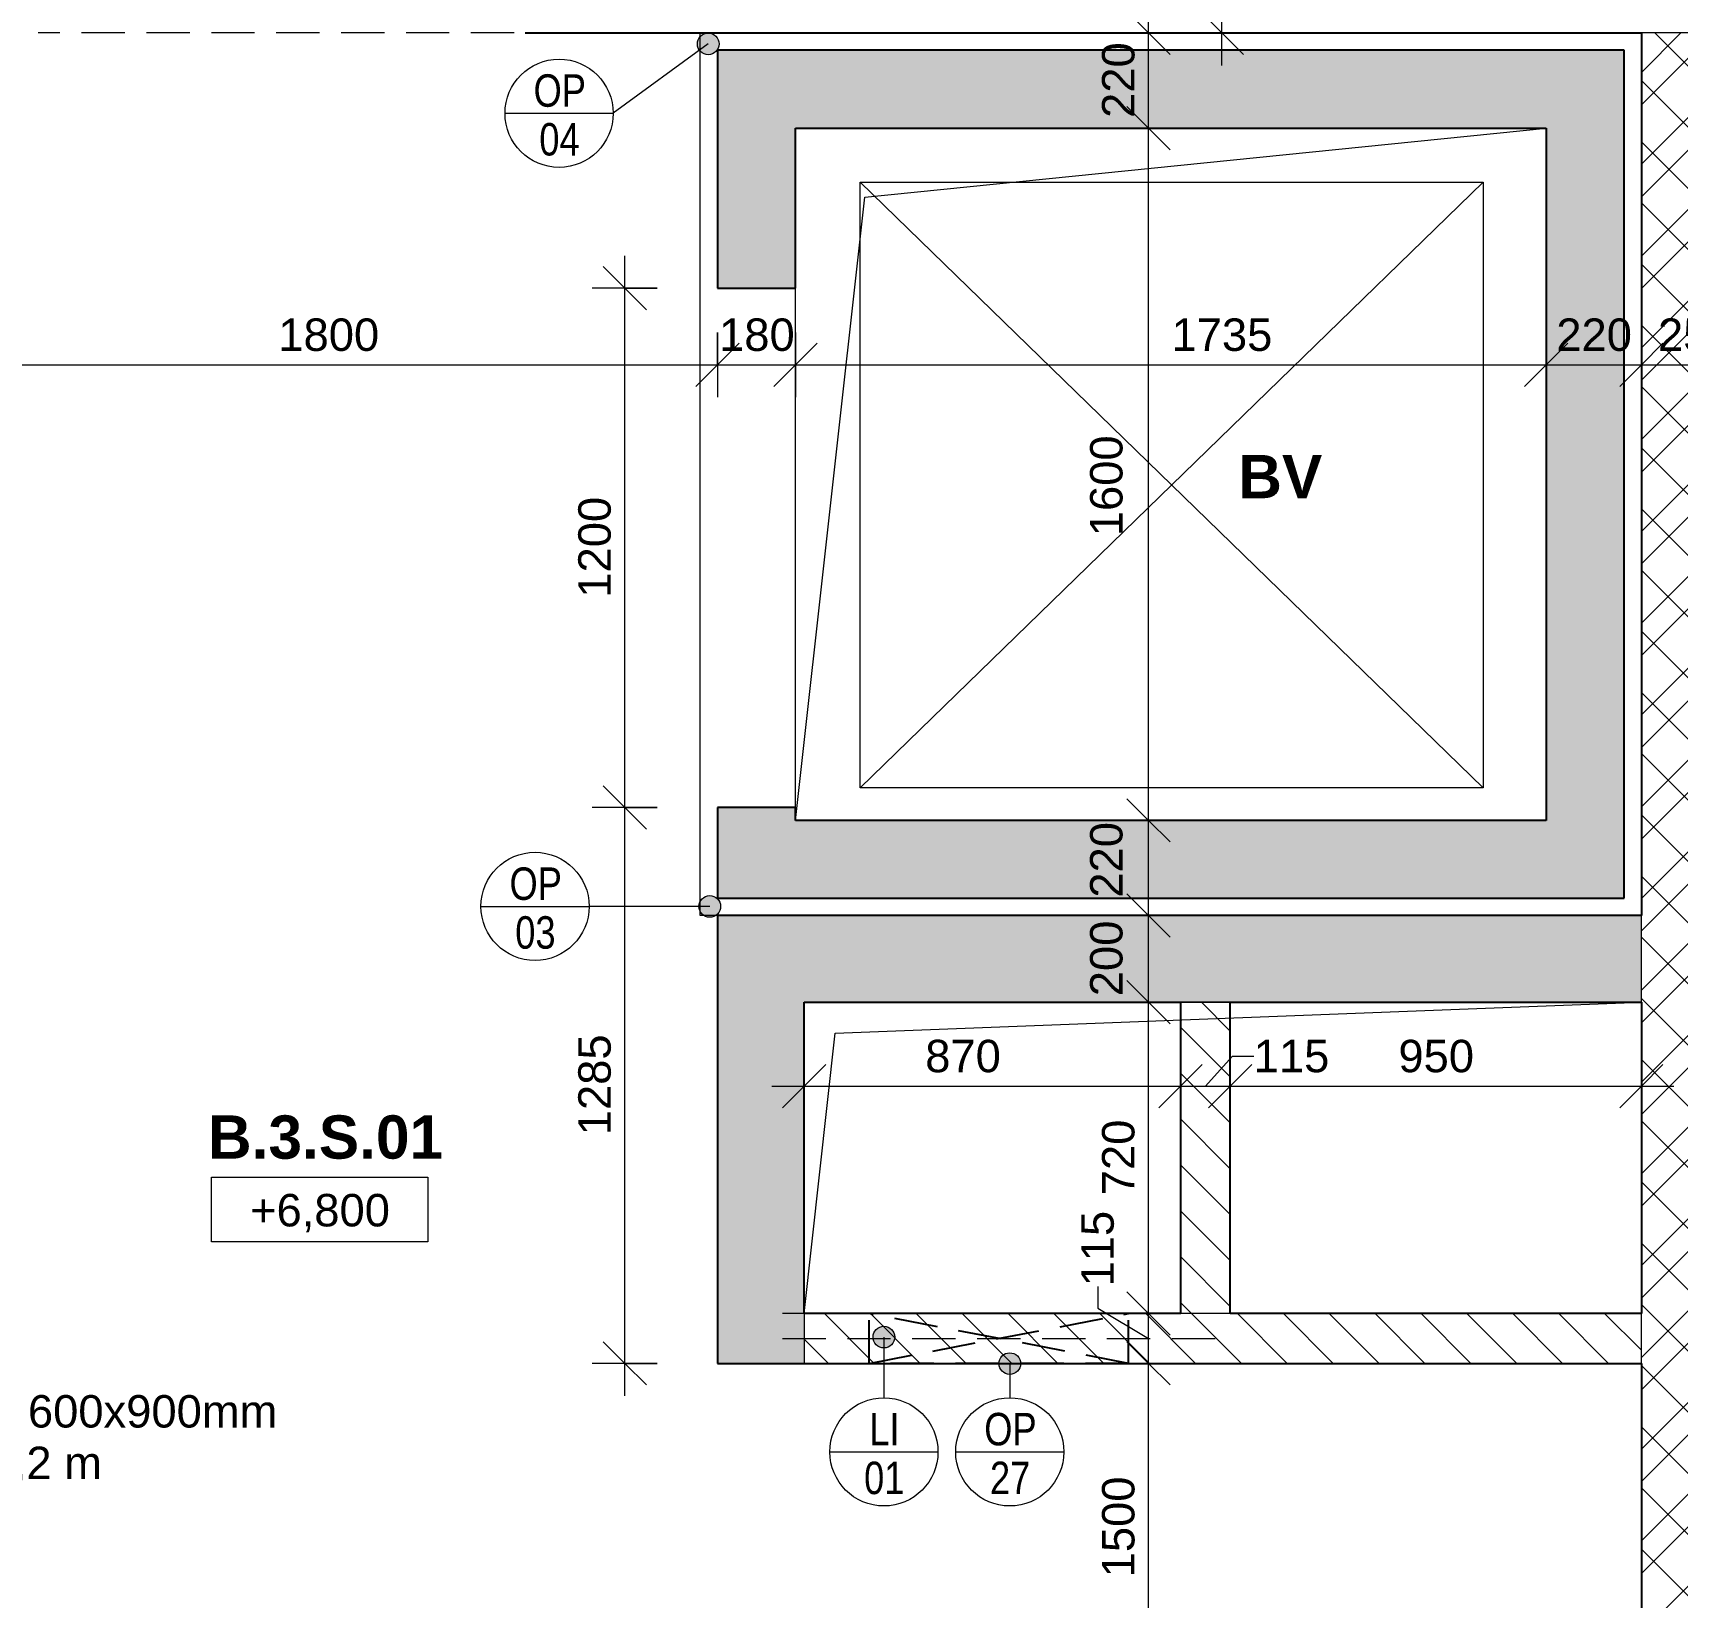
# Model space of a CAD drawing. Header units: millimetres. Extents: x -8380 to 43341, y -2985 to 58543.
# Drawn here: x 7358 to 11158, y 51887 to 55503 of the extents above; entities that cross this region are included whole.
import ezdxf

# ---------------------------------------------------------------- set-up
doc = ezdxf.new("R2010")
doc.units = ezdxf.units.MM
doc.linetypes.add('HA_Dash_3mm-S1mm', pattern=[150, 100, -50])
for name, color, linetype, lineweight in [('A-____-____-DIMS', 9, 'Continuous', 5), ('A-____-____-DIMS-50', 9, 'Continuous', 5), ('A-AREA-____-IDEN', 9, 'Continuous', 9), ('A-DETL-____-THIN', 9, 'Continuous', 9), ('A-DETL-GENF-OTLN', 9, 'Continuous', 9), ('A-FLOR-____-OTLN', 9, 'Continuous', 9), ('A-GENM-____-HDLN', 9, 'HA_Dash_3mm-S1mm', 9), ('A-GENM-____-IDEN', 9, 'Continuous', 9), ('A-GENM-____-MCUT', 9, 'HA_Dash_3mm-S1mm', 25), ('A-GENM-____-OTLN', 9, 'Continuous', 9), ('A-WALL-____-MCUT', 9, 'Continuous', 25), ('A-WALL-____-PATT', 9, 'Continuous', 25), ('G-____-____-DIMS', 9, 'Continuous', 5), ('G-____-____-TEXT', 9, 'Continuous', 5), ('I-WALL-____-MCUT', 9, 'Continuous', 25)]:
    doc.layers.add(name, color=color, linetype=linetype, lineweight=lineweight)
doc.styles.add('Arial_1', font='arial.ttf', dxfattribs={"height": 75})
doc.styles.add('Arial_2', font='arial.ttf', dxfattribs={"width": 0.8, "height": 75})
doc.styles.add('Arial_B', font='arialbd.ttf', dxfattribs={"height": 100})
doc.dimstyles.new('Inner_Dimensions', dxfattribs={"dimscale": 304.8, "dimtxt": 76.519455, "dimasz": 0.328084, "dimexe": 0.246063, "dimexo": 0.0625, "dimgap": 0.032808, "dimtad": 1, "dimdec": 0, "dimzin": 0, "dimdsep": 46, "dimtxsty": 'Arial_1', "dimblk1": 'OBLIQUE', "dimblk2": 'OBLIQUE', "dimsah": 1, "dimcen": 0.09, "dimdle": 0.246063, "dimazin": 0, "dimtfac": 1, "dimtdec": 4, "dimtix": 1, "dimtmove": 2, "dimatfit": 3, "dimfxl": 0.246063, "dimfxlon": 1, "dimtvp": 1, "dimtolj": 1, "dimtzin": 0, "dimlwd": 9, "dimlwe": 9, "dimarcsym": 2})
doc.dimstyles.new('Inner_Dimensions_1', dxfattribs={"dimscale": 304.8, "dimtxt": 76.519455, "dimasz": 0.328084, "dimexe": 0.246063, "dimexo": 0.0625, "dimgap": 0.032808, "dimtad": 1, "dimdec": 0, "dimzin": 0, "dimdsep": 46, "dimtxsty": 'Arial_1', "dimblk1": 'OBLIQUE', "dimblk2": 'OBLIQUE', "dimsah": 1, "dimcen": 0.09, "dimdle": 0.246063, "dimazin": 0, "dimtfac": 1, "dimtdec": 4, "dimtix": 1, "dimtmove": 0, "dimatfit": 3, "dimfxl": 0.246063, "dimfxlon": 1, "dimtvp": 1, "dimtolj": 1, "dimtzin": 0, "dimlwd": 9, "dimlwe": 9, "dimarcsym": 2})
doc.dimstyles.new('Inner_Dimensions_2', dxfattribs={"dimscale": 304.8, "dimtxt": 76.519455, "dimasz": 0.328084, "dimexe": 0.246063, "dimexo": 0.0625, "dimgap": 0.032808, "dimtad": 1, "dimdec": 0, "dimzin": 0, "dimdsep": 46, "dimtxsty": 'Arial_1', "dimblk1": 'OBLIQUE', "dimblk2": 'OBLIQUE', "dimsah": 1, "dimcen": 0.09, "dimdle": 0.246063, "dimazin": 0, "dimtfac": 1, "dimtdec": 4, "dimtix": 1, "dimtmove": 1, "dimatfit": 3, "dimfxl": 0.246063, "dimfxlon": 1, "dimtvp": 1, "dimtolj": 1, "dimtzin": 0, "dimlwd": 9, "dimlwe": 9, "dimarcsym": 2})
pattern_1 = [(135, (0, 0), (-53.03301, -53.03301), [])]

# ---------------------------------------------------------------- blocks, each defined once
blk = doc.blocks.new('HA_GM_Shaft_Rectangle - Default-2031559-DPS_3NP - B')
at = {"layer": 'A-DETL-GENF-OTLN'}
for p, q in [((160, -160), (1735, 0)), ((0, -1600), (160, -160))]:
    blk.add_line(p, q, dxfattribs=at)
at = {"layer": 'A-GENM-____-OTLN'}
blk.add_line((0, -1570), (0, -370), dxfattribs=at)
blk = doc.blocks.new('HA_GM_Shaft_Rectangle - Default-2031601-DPS_3NP - B')
at = {"layer": 'A-DETL-GENF-OTLN'}
for p, q in [((72, -72), (1935, 0)), ((0, -720), (72, -72))]:
    blk.add_line(p, q, dxfattribs=at)
at = {"layer": 'A-GENM-____-OTLN'}
for p, q in [((0, -720), (0, 0)), ((0, 0), (1935, 0)), ((1935, 0), (1935, -720)), ((1935, -720), (0, -720))]:
    blk.add_line(p, q, dxfattribs=at)
blk = doc.blocks.new('TB_Porotherm KP7_1250mm - TB_Porotherm KP7_1250mm-1913705-DPS_3NP - B')
at = {"layer": 'A-GENM-____-HDLN'}
for p, q in [((-625, 35), (625, 35)), ((-625, 0), (625, 0)), ((625, -35), (-625, -35))]:
    blk.add_line(p, q, dxfattribs=at)
blk = doc.blocks.new('TB_Porotherm KP11_5_1000mm - TB_Porotherm KP11_5_1000mm-1925202-DPS_3NP - B')
at = {"layer": 'A-GENM-____-HDLN'}
for p, q in [((500, 57.5), (-500, 57.5)), ((-500, 0), (500, 0)), ((-500, -57.5), (500, -57.5))]:
    blk.add_line(p, q, dxfattribs=at)
blk = doc.blocks.new('HA_GM_Opening_Rectangle_WallBased - Default-2071967-DPS_3NP - B')
at = {"layer": 'A-GENM-____-MCUT'}
for p, q in [((425, 57.5), (-175, -57.5)), ((-175, 57.5), (425, -57.5)), ((-175, 57.5), (-175, -57.5)), ((-175, 57.5), (425, 57.5)), ((425, 57.5), (425, -57.5)), ((-175, -57.5), (425, -57.5))]:
    blk.add_line(p, q, dxfattribs=at)
blk = doc.blocks.new('DIMBLOCK9-DPS_3NP - B')
at = {"layer": 'A-____-____-DIMS-50', "lineweight": 9}
for p, q in [((7141.1, 54810.4), (7141.1, 54660.4)), ((7141.1, 54735.4), (7141.1, 54810.4)), ((8940.7, 54810.4), (8940.7, 54660.4)), ((8940.7, 54735.4), (8940.7, 54810.4)), ((7141.1, 54735.4), (7191.1, 54785.4)), ((8940.7, 54735.4), (8990.7, 54785.4)), ((7141.1, 54735.4), (7091.1, 54685.4)), ((7141.1, 54735.4), (8940.7, 54735.4)), ((8940.7, 54735.4), (8890.7, 54685.4))]:
    blk.add_line(p, q, dxfattribs=at)
at = {"layer": 'A-____-____-DIMS-50', "color": 0, "lineweight": 9, "insert": (7925.5, 54842.7), "char_height": 75, "width": 276.883, "attachment_point": 1, "line_spacing_factor": 0.941778, "style": 'Arial_1'}
blk.add_mtext('1800', dxfattribs=at)
blk = doc.blocks.new('_Oblique')
at = {"color": 0, "linetype": 'ByBlock', "lineweight": -2}
blk.add_line((-0.5, -0.5), (0.5, 0.5), dxfattribs=at)
blk = doc.blocks.new('DIMBLOCK10-DPS_3NP - B')
at = {"layer": 'A-____-____-DIMS-50', "lineweight": 9}
for p, q in [((8940.7, 54810.4), (8940.7, 54660.4)), ((8940.7, 54735.4), (8940.7, 54810.4)), ((9120.7, 54810.4), (9120.7, 54660.4)), ((9120.7, 54735.4), (9120.7, 54810.4)), ((8940.7, 54735.4), (8990.7, 54785.4)), ((9120.7, 54735.4), (9170.7, 54785.4)), ((8940.7, 54735.4), (8890.7, 54685.4)), ((8940.7, 54735.4), (9120.7, 54735.4)), ((9120.7, 54735.4), (9070.7, 54685.4))]:
    blk.add_line(p, q, dxfattribs=at)
at = {"layer": 'A-____-____-DIMS-50', "color": 0, "lineweight": 9, "insert": (8944.2, 54842.7), "char_height": 75, "width": 207.662, "attachment_point": 1, "line_spacing_factor": 0.941778, "style": 'Arial_1'}
blk.add_mtext('180', dxfattribs=at)
blk = doc.blocks.new('DIMBLOCK11-DPS_3NP - B')
at = {"layer": 'A-____-____-DIMS-50', "lineweight": 9}
for p, q in [((9120.7, 54810.4), (9120.7, 54660.4)), ((9120.7, 54735.4), (9120.7, 54810.4)), ((10855.7, 54810.4), (10855.7, 54660.4)), ((10855.7, 54735.4), (10855.7, 54810.4)), ((9120.7, 54735.4), (9170.7, 54785.4)), ((10855.7, 54735.4), (10905.7, 54785.4)), ((9120.7, 54735.4), (9070.7, 54685.4)), ((9120.7, 54735.4), (10855.7, 54735.4)), ((10855.7, 54735.4), (10805.7, 54685.4))]:
    blk.add_line(p, q, dxfattribs=at)
at = {"layer": 'A-____-____-DIMS-50', "color": 0, "lineweight": 9, "insert": (9989.8, 54842.7), "char_height": 75, "width": 276.883, "attachment_point": 1, "line_spacing_factor": 0.941778, "style": 'Arial_1'}
blk.add_mtext('1735', dxfattribs=at)
blk = doc.blocks.new('DIMBLOCK12-DPS_3NP - B')
at = {"layer": 'A-____-____-DIMS-50', "lineweight": 9}
for p, q in [((10855.7, 54810.4), (10855.7, 54660.4)), ((10855.7, 54735.4), (10855.7, 54810.4)), ((11075.7, 54810.4), (11075.7, 54660.4)), ((11075.7, 54735.4), (11075.7, 54810.4)), ((10855.7, 54735.4), (10905.7, 54785.4)), ((11075.7, 54735.4), (11125.7, 54785.4)), ((10855.7, 54735.4), (10805.7, 54685.4)), ((10855.7, 54735.4), (11075.7, 54735.4)), ((11075.7, 54735.4), (11025.7, 54685.4))]:
    blk.add_line(p, q, dxfattribs=at)
at = {"layer": 'A-____-____-DIMS-50', "color": 0, "lineweight": 9, "insert": (10879.2, 54842.7), "char_height": 75, "width": 207.662, "attachment_point": 1, "line_spacing_factor": 0.941778, "style": 'Arial_1'}
blk.add_mtext('220', dxfattribs=at)
blk = doc.blocks.new('DIMBLOCK13-DPS_3NP - B')
at = {"layer": 'A-____-____-DIMS-50', "lineweight": 9}
for p, q in [((11075.7, 54810.4), (11075.7, 54660.4)), ((11075.7, 54735.4), (11075.7, 54810.4)), ((11325.7, 54810.4), (11325.7, 54660.4)), ((11325.7, 54735.4), (11325.7, 54810.4)), ((11075.7, 54735.4), (11125.7, 54785.4)), ((11325.7, 54735.4), (11375.7, 54785.4)), ((11075.7, 54735.4), (11025.7, 54685.4)), ((11075.7, 54735.4), (11325.7, 54735.4)), ((11325.7, 54735.4), (11275.7, 54685.4))]:
    blk.add_line(p, q, dxfattribs=at)
at = {"layer": 'A-____-____-DIMS-50', "color": 0, "lineweight": 9, "insert": (11114.2, 54842.7), "char_height": 75, "width": 207.662, "attachment_point": 1, "line_spacing_factor": 0.941778, "style": 'Arial_1'}
blk.add_mtext('250', dxfattribs=at)
blk = doc.blocks.new('DIMBLOCK103-DPS_3NP - B')
at = {"layer": 'A-____-____-DIMS-50', "lineweight": 9}
for p, q in [((9936.6, 52427.7), (9886.6, 52477.7)), ((9861.6, 52427.7), (10011.6, 52427.7)), ((9936.6, 52427.7), (9861.6, 52427.7)), ((9936.6, 50927.7), (9936.6, 52427.7)), ((9936.6, 52427.7), (9986.6, 52377.7)), ((9936.6, 50927.7), (9886.6, 50977.7)), ((9861.6, 50927.7), (10011.6, 50927.7)), ((9936.6, 50927.7), (9861.6, 50927.7)), ((9936.6, 50927.7), (9986.6, 50877.7))]:
    blk.add_line(p, q, dxfattribs=at)
at = {"layer": 'A-____-____-DIMS-50', "color": 0, "lineweight": 9, "insert": (9829.2, 51933.1), "char_height": 75, "width": 276.883, "attachment_point": 1, "rotation": 90, "line_spacing_factor": 0.941778, "style": 'Arial_1'}
blk.add_mtext('1500', dxfattribs=at)
blk = doc.blocks.new('DIMBLOCK104-DPS_3NP - B')
at = {"layer": 'A-____-____-DIMS-50', "lineweight": 9}
for p, q in [((9819.8, 52605.4), (9819.8, 52555.4)), ((9936.6, 52542.7), (9886.6, 52592.7)), ((9819.8, 52555.4), (9936.6, 52485.2)), ((9861.6, 52542.7), (10011.6, 52542.7)), ((9936.6, 52542.7), (9861.6, 52542.7)), ((9936.6, 52427.7), (9936.6, 52542.7)), ((9936.6, 52542.7), (9986.6, 52492.7)), ((9936.6, 52427.7), (9886.6, 52477.7)), ((9861.6, 52427.7), (10011.6, 52427.7)), ((9936.6, 52427.7), (9861.6, 52427.7)), ((9936.6, 52427.7), (9986.6, 52377.7))]:
    blk.add_line(p, q, dxfattribs=at)
at = {"layer": 'A-____-____-DIMS-50', "color": 0, "lineweight": 9, "insert": (9781.3, 52605.4), "char_height": 75, "width": 207.662, "attachment_point": 1, "rotation": 90, "line_spacing_factor": 0.941778, "style": 'Arial_1'}
blk.add_mtext('115', dxfattribs=at)
blk = doc.blocks.new('DIMBLOCK105-DPS_3NP - B')
at = {"layer": 'A-____-____-DIMS-50', "lineweight": 9}
for p, q in [((9936.6, 53262.7), (9886.6, 53312.7)), ((9861.6, 53262.7), (10011.6, 53262.7)), ((9936.6, 53262.7), (9861.6, 53262.7)), ((9936.6, 52542.7), (9936.6, 53262.7)), ((9936.6, 53262.7), (9986.6, 53212.7)), ((9936.6, 52542.7), (9886.6, 52592.7)), ((9861.6, 52542.7), (10011.6, 52542.7)), ((9936.6, 52542.7), (9861.6, 52542.7)), ((9936.6, 52542.7), (9986.6, 52492.7))]:
    blk.add_line(p, q, dxfattribs=at)
at = {"layer": 'A-____-____-DIMS-50', "color": 0, "lineweight": 9, "insert": (9829.2, 52816.2), "char_height": 75, "width": 207.662, "attachment_point": 1, "rotation": 90, "line_spacing_factor": 0.941778, "style": 'Arial_1'}
blk.add_mtext('720', dxfattribs=at)
blk = doc.blocks.new('DIMBLOCK106-DPS_3NP - B')
at = {"layer": 'A-____-____-DIMS-50', "lineweight": 9}
for p, q in [((9936.6, 53462.7), (9886.6, 53512.7)), ((9861.6, 53462.7), (10011.6, 53462.7)), ((9936.6, 53462.7), (9861.6, 53462.7)), ((9936.6, 53262.7), (9936.6, 53462.7)), ((9936.6, 53462.7), (9986.6, 53412.7)), ((9936.6, 53262.7), (9886.6, 53312.7)), ((9861.6, 53262.7), (10011.6, 53262.7)), ((9936.6, 53262.7), (9861.6, 53262.7)), ((9936.6, 53262.7), (9986.6, 53212.7))]:
    blk.add_line(p, q, dxfattribs=at)
at = {"layer": 'A-____-____-DIMS-50', "color": 0, "lineweight": 9, "insert": (9801.6, 53276.2), "char_height": 75, "width": 207.662, "attachment_point": 1, "rotation": 90, "line_spacing_factor": 0.941778, "style": 'Arial_1'}
blk.add_mtext('200', dxfattribs=at)
blk = doc.blocks.new('DIMBLOCK107-DPS_3NP - B')
at = {"layer": 'A-____-____-DIMS-50', "lineweight": 9}
for p, q in [((9936.6, 53682.7), (9886.6, 53732.7)), ((9861.6, 53682.7), (10011.6, 53682.7)), ((9936.6, 53682.7), (9861.6, 53682.7)), ((9936.6, 53462.7), (9936.6, 53682.7)), ((9936.6, 53682.7), (9986.6, 53632.7)), ((9936.6, 53462.7), (9886.6, 53512.7)), ((9861.6, 53462.7), (10011.6, 53462.7)), ((9936.6, 53462.7), (9861.6, 53462.7)), ((9936.6, 53462.7), (9986.6, 53412.7))]:
    blk.add_line(p, q, dxfattribs=at)
at = {"layer": 'A-____-____-DIMS-50', "color": 0, "lineweight": 9, "insert": (9801.6, 53504), "char_height": 75, "width": 207.662, "attachment_point": 1, "rotation": 90, "line_spacing_factor": 0.941778, "style": 'Arial_1'}
blk.add_mtext('220', dxfattribs=at)
blk = doc.blocks.new('DIMBLOCK108-DPS_3NP - B')
at = {"layer": 'A-____-____-DIMS-50', "lineweight": 9}
for p, q in [((9936.6, 55282.7), (9886.6, 55332.7)), ((9861.6, 55282.7), (10011.6, 55282.7)), ((9936.6, 55282.7), (9861.6, 55282.7)), ((9936.6, 53682.7), (9936.6, 55282.7)), ((9936.6, 55282.7), (9986.6, 55232.7)), ((9936.6, 53682.7), (9886.6, 53732.7)), ((9861.6, 53682.7), (10011.6, 53682.7)), ((9936.6, 53682.7), (9861.6, 53682.7)), ((9936.6, 53682.7), (9986.6, 53632.7))]:
    blk.add_line(p, q, dxfattribs=at)
at = {"layer": 'A-____-____-DIMS-50', "color": 0, "lineweight": 9, "insert": (9801.6, 54339.4), "char_height": 75, "width": 276.883, "attachment_point": 1, "rotation": 90, "line_spacing_factor": 0.941778, "style": 'Arial_1'}
blk.add_mtext('1600', dxfattribs=at)
blk = doc.blocks.new('DIMBLOCK109-DPS_3NP - B')
at = {"layer": 'A-____-____-DIMS-50', "lineweight": 9}
for p, q in [((9936.6, 55502.7), (9886.6, 55552.7)), ((9861.6, 55502.7), (10011.6, 55502.7)), ((9936.6, 55502.7), (9861.6, 55502.7)), ((9936.6, 55282.7), (9936.6, 55502.7)), ((9936.6, 55502.7), (9986.6, 55452.7)), ((9936.6, 55282.7), (9886.6, 55332.7)), ((9861.6, 55282.7), (10011.6, 55282.7)), ((9936.6, 55282.7), (9861.6, 55282.7)), ((9936.6, 55282.7), (9986.6, 55232.7))]:
    blk.add_line(p, q, dxfattribs=at)
at = {"layer": 'A-____-____-DIMS-50', "color": 0, "lineweight": 9, "insert": (9829.2, 55306.2), "char_height": 75, "width": 207.662, "attachment_point": 1, "rotation": 90, "line_spacing_factor": 0.941778, "style": 'Arial_1'}
blk.add_mtext('220', dxfattribs=at)
blk = doc.blocks.new('Spot Elevations - Generic-448778-DPS_3NP - B')
at = {"layer": 'G-____-____-DIMS', "lineweight": 9}
for p, q in [((-5, 0), (-5, 3)), ((-5, 3), (5, 3)), ((5, 3), (5, 0)), ((5, 0), (-5, 0))]:
    blk.add_line(p, q, dxfattribs=at)
blk = doc.blocks.new('DIMBLOCK177-DPS_3NP - B')
at = {"layer": 'A-____-____-DIMS-50', "lineweight": 9}
for p, q in [((8726.1, 53712.7), (8676.1, 53762.7)), ((8801.1, 53712.7), (8651.1, 53712.7)), ((8726.1, 52352.7), (8726.1, 53712.7)), ((8726.1, 53712.7), (8776.1, 53662.7)), ((8726.1, 53712.7), (8801.1, 53712.7)), ((8726.1, 52427.7), (8676.1, 52477.7)), ((8801.1, 52427.7), (8651.1, 52427.7)), ((8726.1, 52427.7), (8776.1, 52377.7)), ((8726.1, 52427.7), (8801.1, 52427.7))]:
    blk.add_line(p, q, dxfattribs=at)
at = {"layer": 'A-____-____-DIMS-50', "color": 0, "lineweight": 9, "insert": (8618.7, 52954.9), "char_height": 75, "width": 276.883, "attachment_point": 1, "rotation": 90, "line_spacing_factor": 0.941778, "style": 'Arial_1'}
blk.add_mtext('1285', dxfattribs=at)
blk = doc.blocks.new('DIMBLOCK178-DPS_3NP - B')
at = {"layer": 'A-____-____-DIMS-50', "lineweight": 9}
for p, q in [((8726.1, 54912.7), (8676.1, 54962.7)), ((8726.1, 53712.7), (8726.1, 54987.7)), ((8801.1, 54912.7), (8651.1, 54912.7)), ((8726.1, 54912.7), (8776.1, 54862.7)), ((8726.1, 54912.7), (8801.1, 54912.7)), ((8726.1, 53712.7), (8676.1, 53762.7)), ((8801.1, 53712.7), (8651.1, 53712.7)), ((8726.1, 53712.7), (8776.1, 53662.7)), ((8726.1, 53712.7), (8801.1, 53712.7))]:
    blk.add_line(p, q, dxfattribs=at)
at = {"layer": 'A-____-____-DIMS-50', "color": 0, "lineweight": 9, "insert": (8618.7, 54197.4), "char_height": 75, "width": 276.883, "attachment_point": 1, "rotation": 90, "line_spacing_factor": 0.941778, "style": 'Arial_1'}
blk.add_mtext('1200', dxfattribs=at)
blk = doc.blocks.new('DIMBLOCK184-DPS_3NP - B')
at = {"layer": 'A-____-____-DIMS-50', "lineweight": 9}
for p, q in [((9140.7, 53143.1), (9140.7, 52993.1)), ((9140.7, 53068.1), (9140.7, 53143.1)), ((10010.7, 53143.1), (10010.7, 52993.1)), ((10010.7, 53068.1), (10010.7, 53143.1)), ((9140.7, 53068.1), (9190.7, 53118.1)), ((10010.7, 53068.1), (10060.7, 53118.1)), ((9065.7, 53068.1), (10010.7, 53068.1)), ((9140.7, 53068.1), (9090.7, 53018.1)), ((10010.7, 53068.1), (9960.7, 53018.1))]:
    blk.add_line(p, q, dxfattribs=at)
at = {"layer": 'A-____-____-DIMS-50', "color": 0, "lineweight": 9, "insert": (9420.6, 53175.5), "char_height": 75, "width": 207.662, "attachment_point": 1, "line_spacing_factor": 0.941778, "style": 'Arial_1'}
blk.add_mtext('870', dxfattribs=at)
blk = doc.blocks.new('DIMBLOCK185-DPS_3NP - B')
at = {"layer": 'A-____-____-DIMS-50', "lineweight": 9}
for p, q in [((10010.7, 53143.1), (10010.7, 52993.1)), ((10010.7, 53068.1), (10010.7, 53143.1)), ((10129.8, 53137), (10068.2, 53068.1)), ((10125.7, 53143.1), (10125.7, 52993.1)), ((10125.7, 53068.1), (10125.7, 53143.1)), ((10179.8, 53137), (10129.8, 53137)), ((10010.7, 53068.1), (10060.7, 53118.1)), ((10125.7, 53068.1), (10175.7, 53118.1)), ((10010.7, 53068.1), (9960.7, 53018.1)), ((10010.7, 53068.1), (10125.7, 53068.1)), ((10125.7, 53068.1), (10075.7, 53018.1))]:
    blk.add_line(p, q, dxfattribs=at)
at = {"layer": 'A-____-____-DIMS-50', "color": 0, "lineweight": 9, "insert": (10179.8, 53175.5), "char_height": 75, "width": 207.662, "attachment_point": 1, "line_spacing_factor": 0.941778, "style": 'Arial_1'}
blk.add_mtext('115', dxfattribs=at)
blk = doc.blocks.new('DIMBLOCK186-DPS_3NP - B')
at = {"layer": 'A-____-____-DIMS-50', "lineweight": 9}
for p, q in [((10125.7, 53143.1), (10125.7, 52993.1)), ((10125.7, 53068.1), (10125.7, 53143.1)), ((11075.7, 53143.1), (11075.7, 52993.1)), ((11075.7, 53068.1), (11075.7, 53143.1)), ((10125.7, 53068.1), (10175.7, 53118.1)), ((11075.7, 53068.1), (11125.7, 53118.1)), ((10125.7, 53068.1), (10075.7, 53018.1)), ((10125.7, 53068.1), (11150.7, 53068.1)), ((11075.7, 53068.1), (11025.7, 53018.1))]:
    blk.add_line(p, q, dxfattribs=at)
at = {"layer": 'A-____-____-DIMS-50', "color": 0, "lineweight": 9, "insert": (10514.2, 53175.5), "char_height": 75, "width": 207.662, "attachment_point": 1, "line_spacing_factor": 0.941778, "style": 'Arial_1'}
blk.add_mtext('950', dxfattribs=at)
blk = doc.blocks.new('DIMBLOCK223-DPS_3NP - B')
at = {"layer": 'A-____-____-DIMS-50', "lineweight": 9}
for p, q in [((9936.6, 55427.7), (9936.6, 56062.7)), ((9936.6, 55987.7), (9886.6, 56037.7)), ((9861.6, 55987.7), (10011.6, 55987.7)), ((9936.6, 55987.7), (9861.6, 55987.7)), ((9936.6, 55987.7), (9986.6, 55937.7)), ((9936.6, 55502.7), (9886.6, 55552.7)), ((9861.6, 55502.7), (10011.6, 55502.7)), ((9936.6, 55502.7), (9861.6, 55502.7)), ((9936.6, 55502.7), (9986.6, 55452.7))]:
    blk.add_line(p, q, dxfattribs=at)
at = {"layer": 'A-____-____-DIMS-50', "color": 0, "lineweight": 9, "insert": (9829.2, 55658.7), "char_height": 75, "width": 207.662, "attachment_point": 1, "rotation": 90, "line_spacing_factor": 0.941778, "style": 'Arial_1'}
blk.add_mtext('485', dxfattribs=at)
blk = doc.blocks.new('DIMBLOCK224-DPS_3NP - B')
at = {"layer": 'A-____-____-DIMS-50', "lineweight": 9}
for p, q in [((10106.4, 55942.7), (10056.4, 55992.7)), ((10031.4, 55942.7), (10181.4, 55942.7)), ((10106.4, 55942.7), (10031.4, 55942.7)), ((10106.4, 55427.7), (10106.4, 55942.7)), ((10106.4, 55942.7), (10156.4, 55892.7)), ((10106.4, 55502.7), (10056.4, 55552.7)), ((10031.4, 55502.7), (10181.4, 55502.7)), ((10106.4, 55502.7), (10031.4, 55502.7)), ((10106.4, 55502.7), (10156.4, 55452.7))]:
    blk.add_line(p, q, dxfattribs=at)
at = {"layer": 'A-____-____-DIMS-50', "color": 0, "lineweight": 9, "insert": (9999, 55636.2), "char_height": 75, "width": 207.662, "attachment_point": 1, "rotation": 90, "line_spacing_factor": 0.941778, "style": 'Arial_1'}
blk.add_mtext('440', dxfattribs=at)
blk = doc.blocks.new('HA_TAG_GM_Products - Generic-588599-DPS_3NP - B')
at = {"layer": 'A-GENM-____-IDEN'}
blk.add_line((-2.5, 0), (2.5, 0), dxfattribs=at)
blk.add_circle((0, 0), 2.5, dxfattribs=at)

msp = doc.modelspace()

# ---------------------------------------------------------------- hatches: boundary and pattern name
at = {"layer": 'A-GENM-____-IDEN'}
h = msp.add_hatch(color=256, dxfattribs=at)
edge = h.paths.add_edge_path()
edge.add_arc((8919.1, 55477.2), 25, 0, 360)
h = msp.add_hatch(color=256, dxfattribs=at)
edge = h.paths.add_edge_path()
edge.add_arc((8922.6, 53483.8), 25, 0, 360)
h = msp.add_hatch(color=256, dxfattribs=at)
edge = h.paths.add_edge_path()
edge.add_arc((9325.1, 52488.4), 25, 0, 360)
h = msp.add_hatch(color=256, dxfattribs=at)
edge = h.paths.add_edge_path()
edge.add_arc((9616, 52427.1), 25, 0, 360)
at = {"layer": 'A-WALL-____-PATT', "lineweight": 5}
h = msp.add_hatch(dxfattribs=at)
h.set_pattern_fill('FP_5', color=256, style=0, pattern_type=2)
h.set_pattern_definition([(45, (0, 0), (-106.066, 106.066), []), (45, (75, 0), (-106.066, 106.066), []), (315, (0, 0), (70.71068, 70.71068), [])])
h.paths.add_polyline_path([(11075.7, 50927.7), (11325.7, 50927.7), (11325.7, 55502.7), (11075.7, 55502.7), (11075.7, 52427.7)])
at = {"layer": 'A-WALL-____-PATT', "lineweight": 9}
for points in [[(10855.7, 55282.7), (11035.7, 55282.7), (11035.7, 55462.7), (8940.7, 55462.7), (8940.7, 55282.7), (10628.7, 55282.7)], [(11035.7, 53502.7), (11035.7, 55282.7), (10855.7, 55282.7), (10855.7, 53502.7)], [(10855.7, 53502.7), (10855.7, 53682.7), (8940.7, 53682.7), (8940.7, 53502.7), (10628.7, 53502.7)], [(10628.7, 53262.7), (11075.7, 53262.7), (11075.7, 53462.7), (8940.7, 53462.7), (8940.7, 53262.7), (10125.7, 53262.7)], [(9140.7, 52427.7), (9140.7, 53262.7), (8940.7, 53262.7), (8940.7, 52427.7)]]:
    msp.add_hatch(color=256, dxfattribs=at).paths.add_polyline_path(points)
h = msp.add_hatch(color=256, dxfattribs=at)
h.paths.add_polyline_path([(8940.7, 53682.7), (9120.7, 53682.7), (9120.7, 53712.7), (8940.7, 53712.7)])
h.paths.add_polyline_path([(9120.7, 54912.7), (9120.7, 55282.7), (8940.7, 55282.7), (8940.7, 54912.7)])
at = {"layer": 'A-WALL-____-PATT', "lineweight": 5}
h = msp.add_hatch(dxfattribs=at)
h.set_pattern_fill('FP_6', color=256, style=0, pattern_type=2)
h.set_pattern_definition(pattern_1)
h.paths.add_polyline_path([(10010.7, 52542.7), (10125.7, 52542.7), (10125.7, 53262.7), (10010.7, 53262.7)])
h = msp.add_hatch(dxfattribs=at)
h.set_pattern_fill('FP_6', color=256, style=0, pattern_type=2)
h.set_pattern_definition(pattern_1)
h.paths.add_polyline_path([(11075.7, 52427.7), (11075.7, 52542.7), (9140.7, 52542.7), (9140.7, 52427.7), (10628.7, 52427.7)])

# ---------------------------------------------------------------- linework, layer by layer
at = {"layer": 'A-DETL-____-THIN'}
for p, q in [((9270.4, 55157.7), (10710.4, 55157.7)), ((9270.4, 53757.7), (9270.4, 55157.7)), ((9270.4, 53757.7), (10710.4, 55157.7)), ((9270.4, 55157.7), (10710.4, 53757.7)), ((10710.4, 55157.7), (10710.4, 53757.7)), ((10710.4, 53757.7), (9270.4, 53757.7))]:
    msp.add_line(p, q, dxfattribs=at)
at = {"layer": 'A-FLOR-____-OTLN'}
for p, q in [((8900.7, 53462.7), (8900.7, 55502.7)), ((8940.7, 53462.7), (8900.7, 53462.7))]:
    msp.add_line(p, q, dxfattribs=at)
at = {"layer": 'A-GENM-____-IDEN'}
for p, q in [((8919.1, 55477.2), (8699.4, 55316.9)), ((8922.6, 53483.8), (8643.8, 53483.8)), ((9325.1, 52488.4), (9325.1, 52348.1)), ((9616, 52427.1), (9616, 52348.1))]:
    msp.add_line(p, q, dxfattribs=at)
for centre in [(8919.1, 55477.2), (8922.6, 53483.8), (9325.1, 52488.4), (9616, 52427.1)]:
    msp.add_circle(centre, 25, dxfattribs=at)
at = {"layer": 'A-WALL-____-MCUT'}
msp.add_line((8495.7, 55502.7), (11075.7, 55502.7), dxfattribs=at)
at = {"layer": 'A-WALL-____-MCUT', "lineweight": 9}
for p, q in [((11325.7, 55502.7), (11075.7, 55502.7)), ((11075.7, 53262.7), (11075.7, 53462.7)), ((10125.7, 53262.7), (10010.7, 53262.7)), ((9140.7, 52542.7), (9140.7, 52427.7)), ((11075.7, 52427.7), (11075.7, 52542.7))]:
    msp.add_line(p, q, dxfattribs=at)
at = {"layer": 'I-WALL-____-MCUT'}
for p, q in [((11075.7, 55502.7), (11075.7, 53462.7)), ((11035.7, 55462.7), (8940.7, 55462.7)), ((8940.7, 55462.7), (8940.7, 54912.7)), ((11035.7, 53502.7), (11035.7, 55462.7)), ((9120.7, 55282.7), (10855.7, 55282.7)), ((9120.7, 54912.7), (9120.7, 55282.7)), ((10855.7, 55282.7), (10855.7, 53682.7)), ((8940.7, 54912.7), (9120.7, 54912.7)), ((8940.7, 53712.7), (8940.7, 53502.7)), ((9120.7, 53712.7), (8940.7, 53712.7)), ((9120.7, 53682.7), (9120.7, 53712.7)), ((10855.7, 53682.7), (9120.7, 53682.7)), ((8940.7, 53502.7), (11035.7, 53502.7)), ((11075.7, 53462.7), (8940.7, 53462.7)), ((8940.7, 53462.7), (8940.7, 52427.7)), ((9140.7, 53262.7), (10010.7, 53262.7)), ((9140.7, 52542.7), (9140.7, 53262.7)), ((10010.7, 53262.7), (10010.7, 52542.7)), ((10125.7, 53262.7), (11075.7, 53262.7)), ((10125.7, 52542.7), (10125.7, 53262.7)), ((11075.7, 53262.7), (11075.7, 52542.7)), ((10010.7, 52542.7), (9140.7, 52542.7)), ((11075.7, 52542.7), (10125.7, 52542.7)), ((8940.7, 52427.7), (11075.7, 52427.7)), ((11075.7, 52427.7), (11075.7, 50927.7))]:
    msp.add_line(p, q, dxfattribs=at)

# ---------------------------------------------------------------- block references
at = {"layer": 'A-GENM-____-IDEN', "xscale": 49.99999999999998, "yscale": 49.99999999999998, "zscale": 49.99999999999998}
for p in [(8574.4, 55316.9), (8518.8, 53483.8), (9325.1, 52223.1), (9616, 52223.1)]:
    msp.add_blockref('HA_TAG_GM_Products - Generic-588599-DPS_3NP - B', p, dxfattribs=at)
at = {"layer": 'A-GENM-____-OTLN'}
for name, p in [('TB_Porotherm KP7_1250mm - TB_Porotherm KP7_1250mm-1913705-DPS_3NP - B', (7995.7, 55537.7)), ('TB_Porotherm KP11_5_1000mm - TB_Porotherm KP11_5_1000mm-1925202-DPS_3NP - B', (9590.7, 52485.2))]:
    msp.add_blockref(name, p, dxfattribs=at)
at = {"layer": 'A-GENM-____-OTLN', "lineweight": 5}
for name, p in [('HA_GM_Shaft_Rectangle - Default-2031559-DPS_3NP - B', (9120.7, 55282.7)), ('HA_GM_Shaft_Rectangle - Default-2031601-DPS_3NP - B', (9140.7, 53262.7))]:
    msp.add_blockref(name, p, dxfattribs=at)
at = {"layer": 'A-GENM-____-OTLN', "linetype": 'HA_Dash_3mm-S1mm', "lineweight": 25, "rotation": 180}
msp.add_blockref('HA_GM_Opening_Rectangle_WallBased - Default-2071967-DPS_3NP - B', (9715.7, 52485.2), dxfattribs=at)
at = {"layer": 'G-____-____-DIMS', "lineweight": 9, "xscale": 49.99999999999998, "yscale": 49.99999999999998, "zscale": 49.99999999999998}
msp.add_blockref('Spot Elevations - Generic-448778-DPS_3NP - B', (8021.1, 52708.3), dxfattribs=at)

# ---------------------------------------------------------------- texts
at = {"layer": 'A-AREA-____-IDEN', "lineweight": 5, "char_height": 100, "attachment_point": 1, "style": 'Arial_B'}
for s, insert, width in [('BV', (10144.2, 54527.2), 240.506), ('B.3.S.01', (7762.9, 53000.8), 673.417)]:
    msp.add_mtext(s, dxfattribs=dict(at, insert=insert, width=width))
at = {"layer": 'A-GENM-____-IDEN', "lineweight": 5, "char_height": 75, "attachment_point": 1, "style": 'Arial_2'}
for s, insert, width in [('OP', (8515.4, 55407), 147.51), ('04', (8528.6, 55294.3), 115.443), ('OP', (8459.8, 53573.9), 147.51), ('03', (8473, 53461.1), 115.443), ('LI', (9291.3, 52313.2), 86.582), ('OP', (9557, 52313.2), 147.51), ('01', (9279.3, 52200.5), 115.443), ('27', (9570.2, 52200.5), 115.443)]:
    msp.add_mtext(s, dxfattribs=dict(at, insert=insert, width=width))
at = {"layer": 'G-____-____-TEXT', "color": 7, "lineweight": 9, "char_height": 75, "attachment_point": 1, "style": 'Arial_1'}
for s, insert, width in [('řka 600x900mm', (7172.1, 52354.3), 917.932), ('S.H.= 0 m; 1,2 m', (6728.9, 52235.2), 974.05)]:
    msp.add_mtext(s, dxfattribs=dict(at, insert=insert, width=width))

# ---------------------------------------------------------------- dimensions: what is measured, and where the dimension line sits
at = {"layer": 'A-____-____-DIMS', "lineweight": 9}
for base, p1, p2, override, picture, middle in [((9936.6, 55987.7), (9861.6, 55502.7), (9861.6, 55987.7), {"dimpost": '<>', "dimfxl": 485}, 'DIMBLOCK223-DPS_3NP - B', (9888.3, 55745.2)), ((10106.4, 55942.7), (10031.4, 55502.7), (10031.4, 55942.7), {"dimpost": '<>', "dimfxl": 440}, 'DIMBLOCK224-DPS_3NP - B', (10058.1, 55722.7)), ((9936.6, 55502.7), (9861.6, 55282.7), (9861.6, 55502.7), {"dimpost": '<>', "dimfxl": 220}, 'DIMBLOCK109-DPS_3NP - B', (9888.3, 55392.7)), ((8726.1, 54912.7), (8801.1, 53712.7), (8801.1, 54912.7), {"dimpost": '<>', "dimfxl": 1200}, 'DIMBLOCK178-DPS_3NP - B', (8677.8, 54312.7)), ((8726.1, 53712.7), (8801.1, 52427.7), (8801.1, 53712.7), {"dimpost": '<>', "dimfxl": 1285}, 'DIMBLOCK177-DPS_3NP - B', (8677.8, 53070.2)), ((9936.6, 53262.7), (9861.6, 52542.7), (9861.6, 53262.7), {"dimpost": '<>', "dimfxl": 720}, 'DIMBLOCK105-DPS_3NP - B', (9888.3, 52902.7))]:
    dim = msp.add_linear_dim(base=base, p1=p1, p2=p2, angle=90, dimstyle='Inner_Dimensions_1', override=override, dxfattribs=at)
    dim.commit()
    dim.dimension.update_dxf_attribs({"geometry": picture, "text_midpoint": middle})
for base, p1, p2, dimstyle, override, picture, middle in [((9936.6, 55282.7), (9861.6, 53682.7), (9861.6, 55282.7), 'Inner_Dimensions', {"dimpost": '<>', "dimfxl": 1600}, 'DIMBLOCK108-DPS_3NP - B', (9851.6, 54477.8)), ((9936.6, 53682.7), (9861.6, 53462.7), (9861.6, 53682.7), 'Inner_Dimensions', {"dimpost": '<>', "dimfxl": 220}, 'DIMBLOCK107-DPS_3NP - B', (9851.6, 53607.8)), ((9936.6, 53462.7), (9861.6, 53262.7), (9861.6, 53462.7), 'Inner_Dimensions', {"dimpost": '<>', "dimfxl": 200}, 'DIMBLOCK106-DPS_3NP - B', (9851.6, 53380)), ((9936.6, 52542.7), (9861.6, 52427.7), (9861.6, 52542.7), 'Inner_Dimensions_2', {"dimpost": '<>', "dimfxl": 115}, 'DIMBLOCK104-DPS_3NP - B', (9831.3, 52709.2)), ((9936.6, 52427.7), (9861.6, 50927.7), (9861.6, 52427.7), 'Inner_Dimensions', {"dimpost": '<>', "dimfxl": 1500}, 'DIMBLOCK103-DPS_3NP - B', (9879.2, 52071.5))]:
    dim = msp.add_linear_dim(base=base, p1=p1, p2=p2, angle=90, dimstyle=dimstyle, override=override, dxfattribs=at)
    dim.commit()
    dim.dimension.update_dxf_attribs({"geometry": picture, "text_midpoint": middle, "dimtype": 160, "text_rotation": 90})
for base, p1, p2, override, picture, middle in [((8940.7, 54735.4), (7141.1, 54810.4), (8940.7, 54810.4), {"dimpost": '<>', "dimfxl": 1799.6}, 'DIMBLOCK9-DPS_3NP - B', (8040.9, 54783.7)), ((9120.7, 54735.4), (8940.7, 54810.4), (9120.7, 54810.4), {"dimpost": '<>', "dimfxl": 180}, 'DIMBLOCK10-DPS_3NP - B', (9030.7, 54783.7)), ((11075.7, 54735.4), (10855.7, 54810.4), (11075.7, 54810.4), {"dimpost": '<>', "dimfxl": 220}, 'DIMBLOCK12-DPS_3NP - B', (10965.7, 54783.7)), ((11325.7, 54735.4), (11075.7, 54810.4), (11325.7, 54810.4), {"dimpost": '<>', "dimfxl": 250}, 'DIMBLOCK13-DPS_3NP - B', (11200.7, 54783.7)), ((11075.7, 53068.1), (10125.7, 53143.1), (11075.7, 53143.1), {"dimpost": '<>', "dimfxl": 950}, 'DIMBLOCK186-DPS_3NP - B', (10600.7, 53116.4))]:
    dim = msp.add_linear_dim(base=base, p1=p1, p2=p2, dimstyle='Inner_Dimensions_1', override=override, dxfattribs=at)
    dim.commit()
    dim.dimension.update_dxf_attribs({"geometry": picture, "text_midpoint": middle})
dim = msp.add_linear_dim(base=(10855.7, 54735.4), p1=(9120.7, 54810.4), p2=(10855.7, 54810.4), dimstyle='Inner_Dimensions', override={"dimpost": '<>', "dimfxl": 1735}, dxfattribs=at)
dim.commit()
dim.dimension.update_dxf_attribs({"geometry": 'DIMBLOCK11-DPS_3NP - B', "text_midpoint": (10128.3, 54792.7), "dimtype": 160, "text_rotation": 360})
for base, p1, p2, dimstyle, override, picture, middle in [((10010.7, 53068.1), (9140.7, 53143.1), (10010.7, 53143.1), 'Inner_Dimensions', {"dimpost": '<>', "dimfxl": 870}, 'DIMBLOCK184-DPS_3NP - B', (9524.4, 53125.5)), ((10125.7, 53068.1), (10010.7, 53143.1), (10125.7, 53143.1), 'Inner_Dimensions_2', {"dimpost": '<>', "dimfxl": 115}, 'DIMBLOCK185-DPS_3NP - B', (10283.6, 53125.5))]:
    dim = msp.add_linear_dim(base=base, p1=p1, p2=p2, dimstyle=dimstyle, override=override, dxfattribs=at)
    dim.commit()
    dim.dimension.update_dxf_attribs({"geometry": picture, "text_midpoint": middle, "dimtype": 160})

# ---------------------------------------------------------------- next in the draw order: texts
at = {"layer": 'G-____-____-DIMS', "lineweight": 9, "insert": (7860.1, 52819.2), "char_height": 75, "width": 386.567, "attachment_point": 1, "line_spacing_factor": 0.941778, "style": 'Arial_1', "bg_fill": 3, "box_fill_scale": 1.25, "bg_fill_color": 256, "bg_fill_true_color": 13158600, "bg_fill_transparency": 0}
msp.add_mtext('+6,800', dxfattribs=at)

doc.saveas('drawing.dxf')
